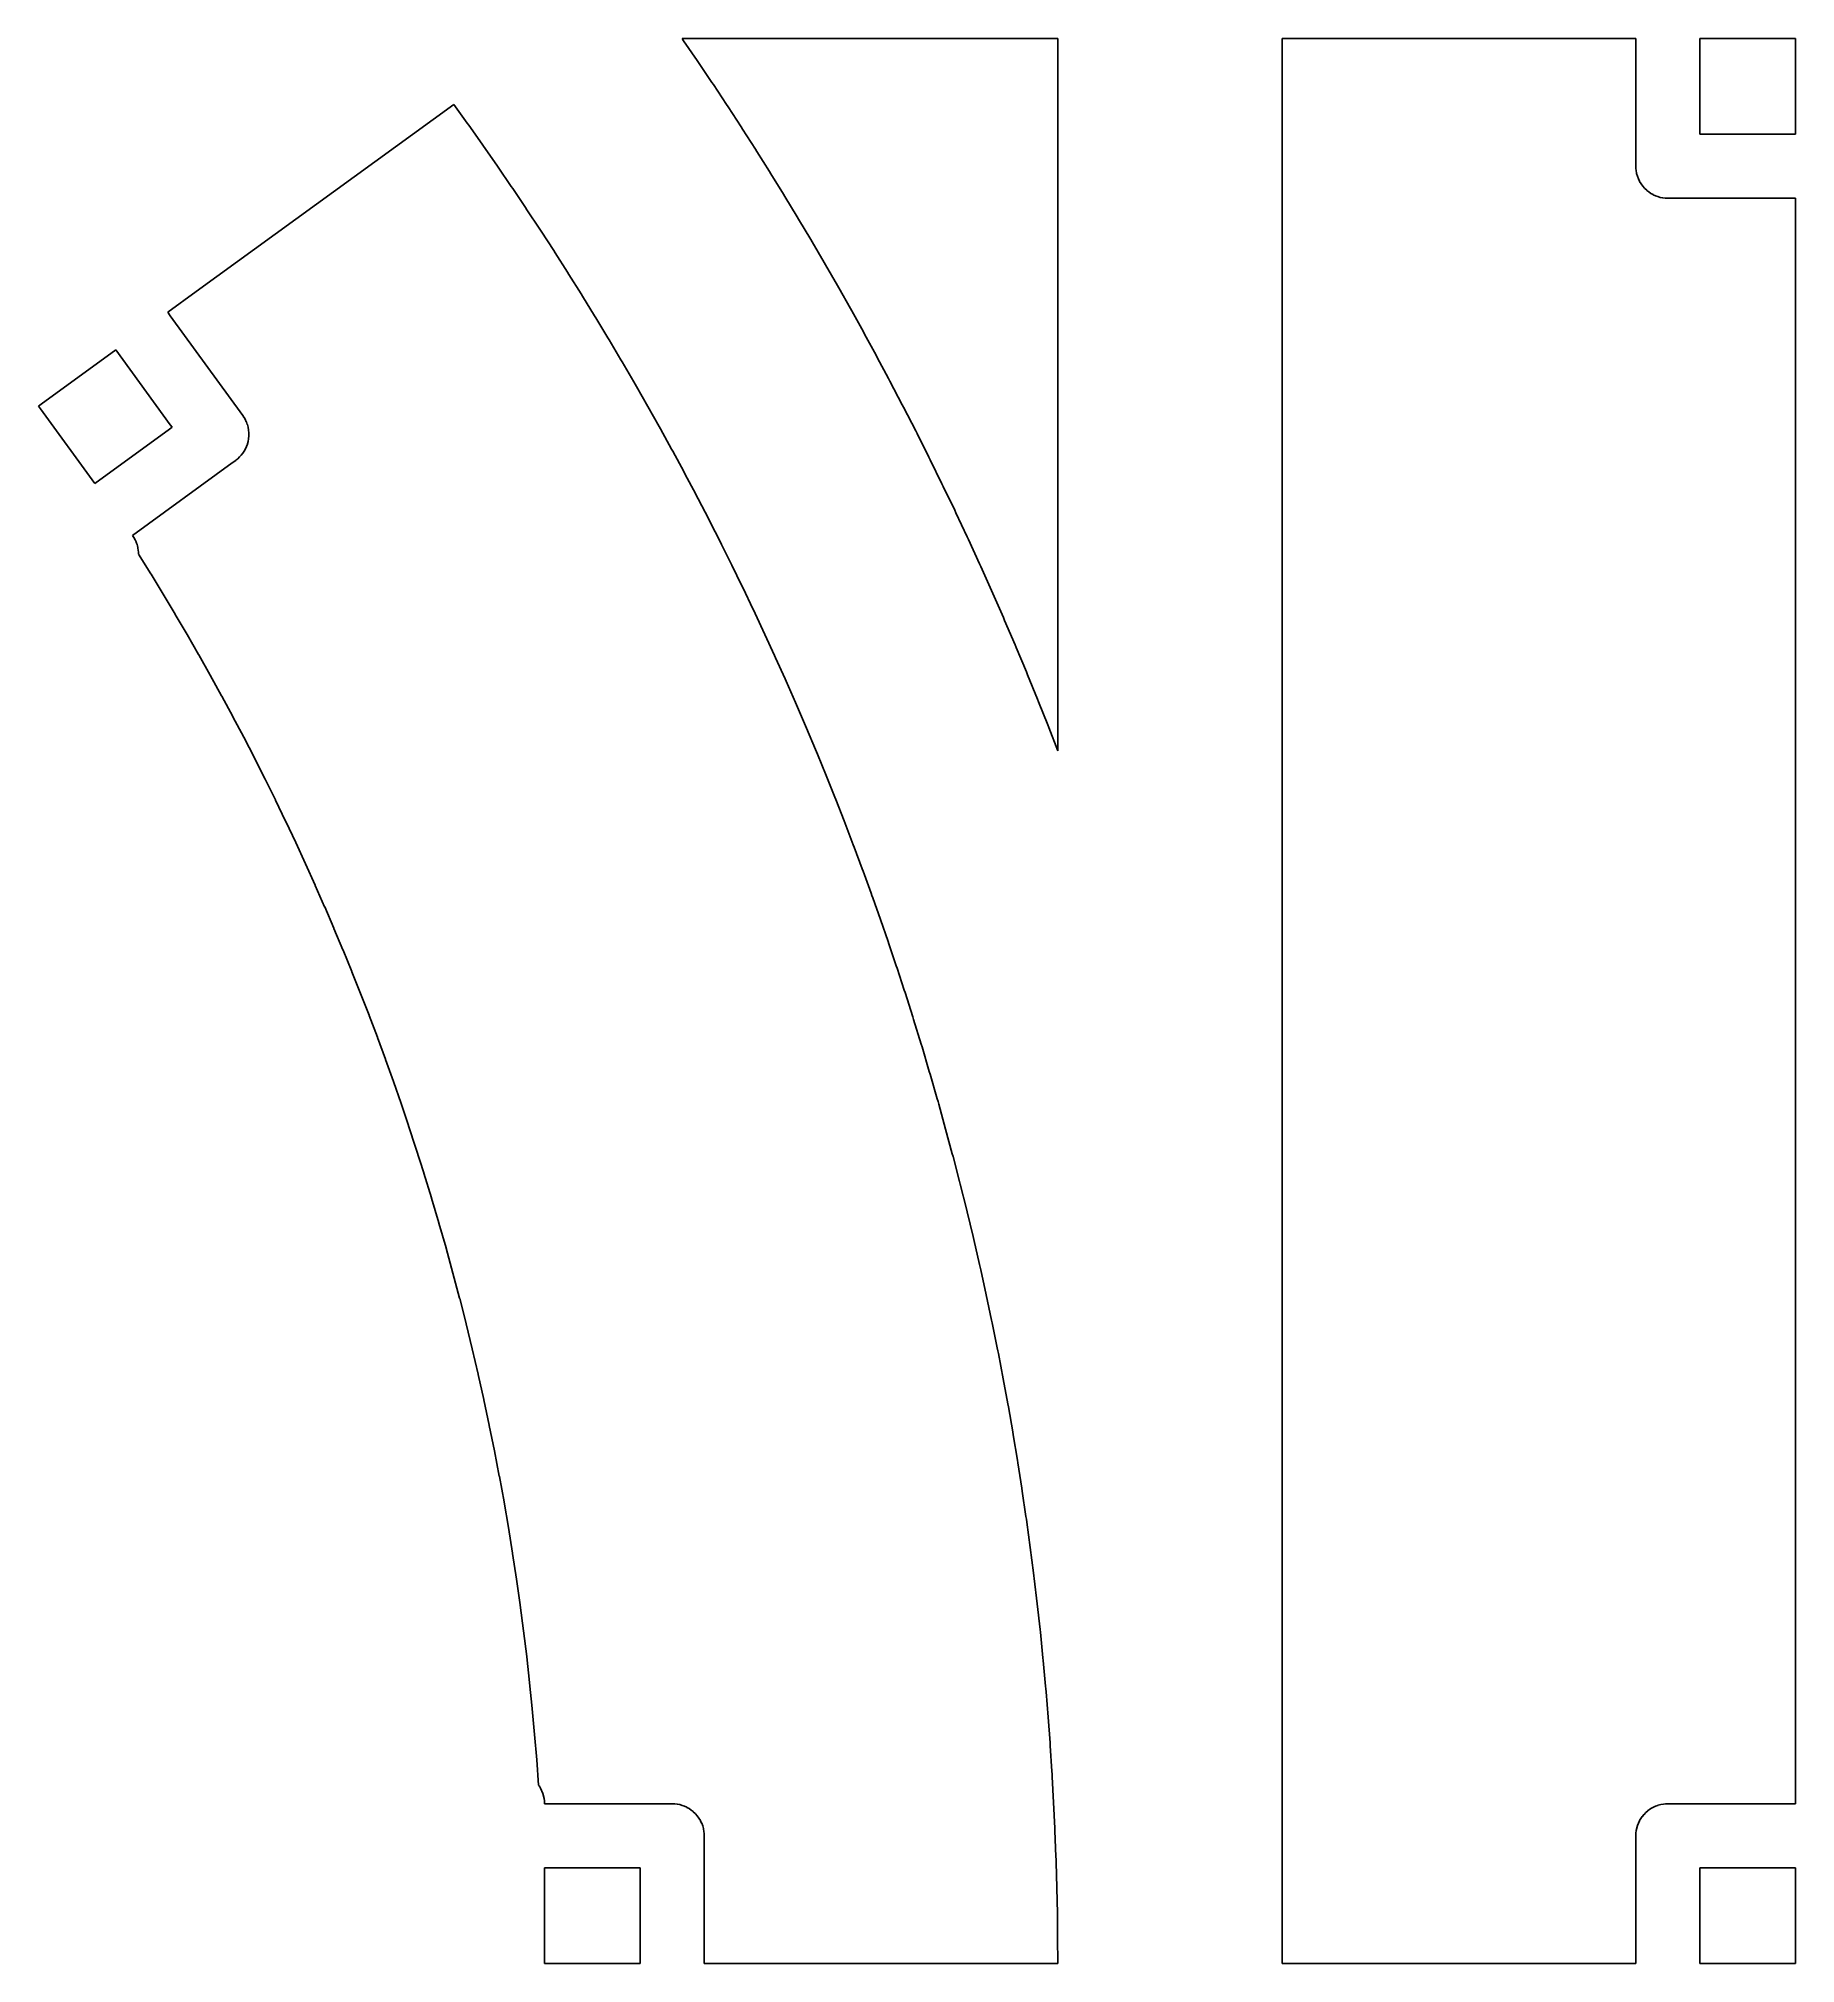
# Model space of a CAD drawing. Header units: millimetres. Extents: x -274 to 0, y 0 to 300.
import ezdxf

# ---------------------------------------------------------------- set-up
doc = ezdxf.new("R2010")
doc.units = ezdxf.units.MM
doc.layers.add('Mesh_cs', color=7, linetype='CONTINUOUS')

msp = doc.modelspace()

# ---------------------------------------------------------------- linework, layer by layer
at = {"layer": 'Mesh_cs'}
for p, q in [((-173.321, 299.733, 11.9), (-173.555, 300.074, 11.9)), ((-173.555, 300.074, 11.9), (-167.699, 300.074, 11.9)), ((-167.699, 300.074, 11.9), (-115, 300.074, 11.9)), ((-115, 300.074, 11.9), (-115, 200.144, 11.9)), ((-30.41, 300.074, 11.9), (-80, 300.074, 11.9)), ((-80, 300.074, 11.9), (-80, 270.067, 11.9)), ((-24.9, 300.074, 11.9), (-30.41, 300.074, 11.9)), ((-24.9, 299.411, 11.9), (-24.9, 300.074, 11.9)), ((-0.4967, 300.074, 11.9), (-14.9, 300.074, 11.9)), ((-14.9, 300.074, 11.9), (-14.9, 285.671, 11.9)), ((0, 300.074, 11.9), (-0.4967, 300.074, 11.9)), ((0, 299.577, 11.9), (0, 300.074, 11.9)), ((-171.217, 296.661, 11.9), (-173.321, 299.733, 11.9)), ((-24.9, 280.174, 11.9), (-24.9, 299.411, 11.9)), ((0, 285.174, 11.9), (0, 299.577, 11.9)), ((-170.986, 296.318, 11.9), (-171.217, 296.661, 11.9)), ((-168.905, 293.228, 11.9), (-170.986, 296.318, 11.9)), ((-168.677, 292.883, 11.9), (-168.905, 293.228, 11.9)), ((-166.621, 289.779, 11.9), (-168.677, 292.883, 11.9)), ((-249.277, 260.64, 11.9), (-209.158, 289.788, 11.9)), ((-209.158, 289.788, 11.9), (-207.054, 286.867, 11.9)), ((-166.395, 289.432, 11.9), (-166.621, 289.779, 11.9)), ((-164.364, 286.311, 11.9), (-166.395, 289.432, 11.9)), ((-207.054, 286.867, 11.9), (-206.82, 286.543, 11.9)), ((-206.82, 286.543, 11.9), (-204.738, 283.602, 11.9)), ((-164.141, 285.963, 11.9), (-164.364, 286.311, 11.9)), ((-162.135, 282.827, 11.9), (-164.141, 285.963, 11.9)), ((-14.9, 285.671, 11.9), (-14.9, 285.174, 11.9)), ((-14.9, 285.174, 11.9), (-14.4033, 285.174, 11.9)), ((-14.4033, 285.174, 11.9), (0, 285.174, 11.9)), ((-204.738, 283.602, 11.9), (-204.506, 283.275, 11.9)), ((-204.506, 283.275, 11.9), (-202.45, 280.321, 11.9)), ((-161.915, 282.477, 11.9), (-162.135, 282.827, 11.9)), ((-159.933, 279.325, 11.9), (-161.915, 282.477, 11.9)), ((-202.45, 280.321, 11.9), (-202.222, 279.993, 11.9)), ((-202.222, 279.993, 11.9), (-200.19, 277.022, 11.9)), ((-159.715, 278.973, 11.9), (-159.933, 279.325, 11.9)), ((-24.8885, 279.841, 11.9), (-24.9, 280.174, 11.9)), ((-24.888, 279.828, 11.9), (-24.8885, 279.841, 11.9)), ((-24.8536, 279.496, 11.9), (-24.888, 279.828, 11.9)), ((-24.8519, 279.482, 11.9), (-24.8536, 279.496, 11.9)), ((-24.7734, 279.058, 11.9), (-24.8519, 279.482, 11.9)), ((-200.19, 277.022, 11.9), (-199.964, 276.692, 11.9)), ((-199.964, 276.692, 11.9), (-197.956, 273.705, 11.9)), ((-157.758, 275.806, 11.9), (-159.715, 278.973, 11.9)), ((-24.7707, 279.044, 11.9), (-24.7734, 279.058, 11.9)), ((-24.6546, 278.628, 11.9), (-24.7707, 279.044, 11.9)), ((-24.6508, 278.615, 11.9), (-24.6546, 278.628, 11.9)), ((-24.498, 278.211, 11.9), (-24.6508, 278.615, 11.9)), ((-24.4931, 278.199, 11.9), (-24.498, 278.211, 11.9)), ((-24.3049, 277.81, 11.9), (-24.4931, 278.199, 11.9)), ((-24.299, 277.797, 11.9), (-24.3049, 277.81, 11.9)), ((-24.2922, 277.786, 11.9), (-24.299, 277.797, 11.9)), ((-24.07, 277.415, 11.9), (-24.2922, 277.786, 11.9)), ((-24.0622, 277.404, 11.9), (-24.07, 277.415, 11.9)), ((-23.8078, 277.055, 11.9), (-24.0622, 277.404, 11.9)), ((-23.7992, 277.045, 11.9), (-23.8078, 277.055, 11.9)), ((-23.5146, 276.72, 11.9), (-23.7992, 277.045, 11.9)), ((-23.5052, 276.71, 11.9), (-23.5146, 276.72, 11.9)), ((-23.1926, 276.411, 11.9), (-23.5052, 276.71, 11.9)), ((-23.1813, 276.402, 11.9), (-23.1926, 276.411, 11.9)), ((-22.8782, 276.158, 11.9), (-23.1813, 276.402, 11.9)), ((-22.8661, 276.149, 11.9), (-22.8782, 276.158, 11.9)), ((-22.5444, 275.931, 11.9), (-22.8661, 276.149, 11.9)), ((-197.956, 273.705, 11.9), (-197.733, 273.373, 11.9)), ((-197.733, 273.373, 11.9), (-195.75, 270.37, 11.9)), ((-157.543, 275.452, 11.9), (-157.758, 275.806, 11.9)), ((-155.611, 272.27, 11.9), (-157.543, 275.452, 11.9)), ((-22.5316, 275.923, 11.9), (-22.5444, 275.931, 11.9)), ((-22.1933, 275.731, 11.9), (-22.5316, 275.923, 11.9)), ((-22.1799, 275.725, 11.9), (-22.1933, 275.731, 11.9)), ((-21.8272, 275.561, 11.9), (-22.1799, 275.725, 11.9)), ((-21.8134, 275.555, 11.9), (-21.8272, 275.561, 11.9)), ((-21.4485, 275.42, 11.9), (-21.8134, 275.555, 11.9)), ((-21.074, 275.314, 11.9), (-21.4485, 275.42, 11.9)), ((-21.0598, 275.311, 11.9), (-21.074, 275.314, 11.9)), ((-20.7128, 275.241, 11.9), (-21.0598, 275.311, 11.9)), ((-20.6983, 275.238, 11.9), (-20.7128, 275.241, 11.9)), ((-20.3114, 275.191, 11.9), (-20.6983, 275.238, 11.9)), ((-20.3, 275.19, 11.9), (-20.3114, 275.191, 11.9)), ((-19.9111, 275.174, 11.9), (-20.3, 275.19, 11.9)), ((-19.9, 275.174, 11.9), (-19.9111, 275.174, 11.9)), ((-19.2367, 275.174, 11.9), (-19.9, 275.174, 11.9)), ((0, 275.174, 11.9), (-19.2367, 275.174, 11.9)), ((0, 266.832, 11.9), (0, 275.174, 11.9)), ((-195.75, 270.37, 11.9), (-195.529, 270.036, 11.9)), ((-155.399, 271.915, 11.9), (-155.611, 272.27, 11.9)), ((-153.492, 268.717, 11.9), (-155.399, 271.915, 11.9)), ((-80, 270.067, 11.9), (-80, 0, 11.9)), ((-195.529, 270.036, 11.9), (-193.57, 267.017, 11.9)), ((-153.283, 268.361, 11.9), (-153.492, 268.717, 11.9)), ((-151.401, 265.148, 11.9), (-153.283, 268.361, 11.9)), ((-193.57, 267.017, 11.9), (-193.353, 266.682, 11.9)), ((-193.353, 266.682, 11.9), (-191.418, 263.647, 11.9)), ((-151.195, 264.79, 11.9), (-151.401, 265.148, 11.9)), ((-149.338, 261.563, 11.9), (-151.195, 264.79, 11.9)), ((0, 24.9, 11.9), (0, 266.832, 11.9)), ((-191.418, 263.647, 11.9), (-191.203, 263.31, 11.9)), ((-191.203, 263.31, 11.9), (-189.293, 260.259, 11.9)), ((-149.134, 261.203, 11.9), (-149.338, 261.563, 11.9)), ((-147.303, 257.962, 11.9), (-149.134, 261.203, 11.9)), ((-253.735, 257.401, 11.9), (-249.277, 260.64, 11.9)), ((-189.293, 260.259, 11.9), (-189.081, 259.92, 11.9)), ((-189.081, 259.92, 11.9), (-187.196, 256.855, 11.9)), ((-253.345, 256.864, 11.9), (-253.735, 257.401, 11.9)), ((-242.038, 241.301, 11.9), (-253.345, 256.864, 11.9)), ((-187.196, 256.855, 11.9), (-186.987, 256.514, 11.9)), ((-186.987, 256.514, 11.9), (-185.127, 253.433, 11.9)), ((-147.102, 257.6, 11.9), (-147.303, 257.962, 11.9)), ((-145.296, 254.345, 11.9), (-147.102, 257.6, 11.9)), ((-185.127, 253.433, 11.9), (-184.92, 253.091, 11.9)), ((-184.92, 253.091, 11.9), (-183.086, 249.995, 11.9)), ((-145.098, 253.982, 11.9), (-145.296, 254.345, 11.9)), ((-143.318, 250.713, 11.9), (-145.098, 253.982, 11.9)), ((-273.477, 243.057, 11.9), (-261.825, 251.523, 11.9)), ((-261.825, 251.523, 11.9), (-253.359, 239.871, 11.9)), ((-183.086, 249.995, 11.9), (-182.882, 249.651, 11.9)), ((-182.882, 249.651, 11.9), (-181.072, 246.541, 11.9)), ((-143.123, 250.348, 11.9), (-143.318, 250.713, 11.9)), ((-141.368, 247.065, 11.9), (-143.123, 250.348, 11.9)), ((-181.072, 246.541, 11.9), (-180.871, 246.195, 11.9)), ((-180.871, 246.195, 11.9), (-180.673, 245.848, 11.9)), ((-141.155, 246.658, 11.9), (-141.368, 247.065, 11.9)), ((-139.236, 242.994, 11.9), (-141.155, 246.658, 11.9)), ((-180.673, 245.848, 11.9), (-178.888, 242.723, 11.9)), ((-273.879, 242.765, 11.9), (-273.477, 243.057, 11.9)), ((-273.587, 242.363, 11.9), (-273.879, 242.765, 11.9)), ((-265.121, 230.711, 11.9), (-273.587, 242.363, 11.9)), ((-241.851, 241.026, 11.9), (-242.038, 241.301, 11.9)), ((-241.844, 241.014, 11.9), (-241.851, 241.026, 11.9)), ((-241.677, 240.726, 11.9), (-241.844, 241.014, 11.9)), ((-241.67, 240.714, 11.9), (-241.677, 240.726, 11.9)), ((-241.484, 240.324, 11.9), (-241.67, 240.714, 11.9)), ((-241.478, 240.311, 11.9), (-241.484, 240.324, 11.9)), ((-241.328, 239.907, 11.9), (-241.478, 240.311, 11.9)), ((-178.888, 242.723, 11.9), (-177.129, 239.583, 11.9)), ((-139.026, 242.585, 11.9), (-139.236, 242.994, 11.9)), ((-137.139, 238.905, 11.9), (-139.026, 242.585, 11.9)), ((-253.469, 239.177, 11.9), (-265.121, 230.711, 11.9)), ((-253.067, 239.469, 11.9), (-253.469, 239.177, 11.9)), ((-253.359, 239.871, 11.9), (-253.067, 239.469, 11.9)), ((-241.323, 239.894, 11.9), (-241.328, 239.907, 11.9)), ((-241.209, 239.477, 11.9), (-241.323, 239.894, 11.9)), ((-241.313, 236.864, 11.9), (-241.211, 237.239, 11.9)), ((-241.211, 237.239, 11.9), (-241.207, 237.254, 11.9)), ((-241.206, 239.464, 11.9), (-241.209, 239.477, 11.9)), ((-241.207, 237.254, 11.9), (-241.13, 237.679, 11.9)), ((-241.129, 239.039, 11.9), (-241.206, 239.464, 11.9)), ((-241.13, 237.679, 11.9), (-241.128, 237.692, 11.9)), ((-241.127, 239.026, 11.9), (-241.129, 239.039, 11.9)), ((-241.128, 237.692, 11.9), (-241.089, 238.123, 11.9)), ((-241.126, 239.012, 11.9), (-241.127, 239.026, 11.9)), ((-241.088, 238.582, 11.9), (-241.126, 239.012, 11.9)), ((-241.089, 238.123, 11.9), (-241.088, 238.136, 11.9)), ((-241.087, 238.568, 11.9), (-241.088, 238.582, 11.9)), ((-241.088, 238.136, 11.9), (-241.087, 238.568, 11.9)), ((-177.129, 239.583, 11.9), (-176.934, 239.235, 11.9)), ((-176.934, 239.235, 11.9), (-175.201, 236.081, 11.9)), ((-136.932, 238.494, 11.9), (-137.139, 238.905, 11.9)), ((-135.077, 234.797, 11.9), (-136.932, 238.494, 11.9)), ((-243.681, 233.928, 11.9), (-243.144, 234.317, 11.9)), ((-243.144, 234.317, 11.9), (-243.135, 234.324, 11.9)), ((-243.135, 234.324, 11.9), (-242.83, 234.566, 11.9)), ((-242.83, 234.566, 11.9), (-242.821, 234.573, 11.9)), ((-242.821, 234.573, 11.9), (-242.536, 234.839, 11.9)), ((-242.536, 234.839, 11.9), (-242.526, 234.849, 11.9)), ((-242.526, 234.849, 11.9), (-242.286, 235.11, 11.9)), ((-242.286, 235.11, 11.9), (-242.277, 235.121, 11.9)), ((-242.277, 235.121, 11.9), (-242.036, 235.427, 11.9)), ((-242.036, 235.427, 11.9), (-241.82, 235.751, 11.9)), ((-241.82, 235.751, 11.9), (-241.812, 235.763, 11.9)), ((-241.812, 235.763, 11.9), (-241.623, 236.103, 11.9)), ((-241.623, 236.103, 11.9), (-241.616, 236.116, 11.9)), ((-241.616, 236.116, 11.9), (-241.455, 236.47, 11.9)), ((-241.455, 236.47, 11.9), (-241.449, 236.484, 11.9)), ((-241.449, 236.484, 11.9), (-241.317, 236.85, 11.9)), ((-241.317, 236.85, 11.9), (-241.313, 236.864, 11.9)), ((-175.201, 236.081, 11.9), (-175.008, 235.731, 11.9)), ((-175.008, 235.731, 11.9), (-173.3, 232.564, 11.9)), ((-134.875, 234.385, 11.9), (-135.077, 234.797, 11.9)), ((-133.052, 230.672, 11.9), (-134.875, 234.385, 11.9)), ((-259.243, 222.621, 11.9), (-243.681, 233.928, 11.9)), ((-173.3, 232.564, 11.9), (-173.111, 232.212, 11.9)), ((-173.111, 232.212, 11.9), (-171.429, 229.031, 11.9)), ((-171.429, 229.031, 11.9), (-171.242, 228.677, 11.9)), ((-171.242, 228.677, 11.9), (-171.058, 228.322, 11.9)), ((-171.058, 228.322, 11.9), (-169.402, 225.128, 11.9)), ((-132.853, 230.258, 11.9), (-133.052, 230.672, 11.9)), ((-131.062, 226.53, 11.9), (-132.853, 230.258, 11.9)), ((-169.402, 225.128, 11.9), (-169.221, 224.771, 11.9)), ((-130.867, 226.114, 11.9), (-131.062, 226.53, 11.9)), ((-129.109, 222.371, 11.9), (-130.867, 226.114, 11.9)), ((-259.228, 222.598, 11.9), (-259.243, 222.621, 11.9)), ((-259.221, 222.587, 11.9), (-259.228, 222.598, 11.9)), ((-259.02, 222.286, 11.9), (-259.221, 222.587, 11.9)), ((-259.007, 222.263, 11.9), (-259.02, 222.286, 11.9)), ((-258.831, 221.946, 11.9), (-259.007, 222.263, 11.9)), ((-169.221, 224.771, 11.9), (-167.591, 221.563, 11.9)), ((-128.917, 221.953, 11.9), (-129.109, 222.371, 11.9)), ((-258.818, 221.921, 11.9), (-258.831, 221.946, 11.9)), ((-258.668, 221.591, 11.9), (-258.818, 221.921, 11.9)), ((-258.656, 221.564, 11.9), (-258.668, 221.591, 11.9)), ((-258.607, 221.428, 11.9), (-258.656, 221.564, 11.9)), ((-258.517, 221.175, 11.9), (-258.607, 221.428, 11.9)), ((-258.469, 221, 11.9), (-258.517, 221.175, 11.9)), ((-258.402, 220.741, 11.9), (-258.469, 221, 11.9)), ((-258.378, 220.609, 11.9), (-258.402, 220.741, 11.9)), ((-258.327, 220.3, 11.9), (-258.378, 220.609, 11.9)), ((-258.32, 220.244, 11.9), (-258.327, 220.3, 11.9)), ((-258.303, 220.048, 11.9), (-258.32, 220.244, 11.9)), ((-258.296, 219.851, 11.9), (-258.303, 220.048, 11.9)), ((-258.29, 219.747, 11.9), (-258.296, 219.851, 11.9)), ((-258.29, 219.732, 11.9), (-258.29, 219.747, 11.9)), ((-258.272, 219.685, 11.9), (-258.288, 219.711, 11.9)), ((-256.355, 216.603, 11.9), (-258.272, 219.685, 11.9)), ((-167.591, 221.563, 11.9), (-167.412, 221.206, 11.9)), ((-167.412, 221.206, 11.9), (-165.808, 217.985, 11.9)), ((-127.192, 218.194, 11.9), (-128.917, 221.953, 11.9)), ((-256.339, 216.577, 11.9), (-256.355, 216.603, 11.9)), ((-254.448, 213.475, 11.9), (-256.339, 216.577, 11.9)), ((-165.808, 217.985, 11.9), (-164.231, 214.751, 11.9)), ((-127.004, 217.775, 11.9), (-127.192, 218.194, 11.9)), ((-125.311, 214.002, 11.9), (-127.004, 217.775, 11.9)), ((-254.432, 213.449, 11.9), (-254.448, 213.475, 11.9)), ((-252.57, 210.334, 11.9), (-254.432, 213.449, 11.9)), ((-164.231, 214.751, 11.9), (-164.055, 214.392, 11.9)), ((-164.055, 214.392, 11.9), (-162.504, 211.145, 11.9)), ((-125.127, 213.581, 11.9), (-125.311, 214.002, 11.9)), ((-123.467, 209.793, 11.9), (-125.127, 213.581, 11.9)), ((-252.554, 210.307, 11.9), (-252.57, 210.334, 11.9)), ((-250.72, 207.176, 11.9), (-252.554, 210.307, 11.9)), ((-162.504, 211.145, 11.9), (-162.332, 210.785, 11.9)), ((-162.332, 210.785, 11.9), (-162.162, 210.423, 11.9)), ((-162.162, 210.423, 11.9), (-160.637, 207.164, 11.9)), ((-248.913, 204.028, 11.9), (-250.72, 207.176, 11.9)), ((-160.637, 207.164, 11.9), (-159.138, 203.893, 11.9)), ((-123.286, 209.371, 11.9), (-123.467, 209.793, 11.9)), ((-121.66, 205.569, 11.9), (-123.286, 209.371, 11.9)), ((-121.483, 205.145, 11.9), (-121.66, 205.569, 11.9)), ((-119.889, 201.328, 11.9), (-121.483, 205.145, 11.9)), ((-248.898, 204.001, 11.9), (-248.913, 204.028, 11.9)), ((-248.883, 203.975, 11.9), (-248.898, 204.001, 11.9)), ((-247.105, 200.811, 11.9), (-248.883, 203.975, 11.9)), ((-159.138, 203.893, 11.9), (-158.972, 203.53, 11.9)), ((-158.972, 203.53, 11.9), (-157.5, 200.247, 11.9)), ((-119.716, 200.903, 11.9), (-119.889, 201.328, 11.9)), ((-245.354, 197.632, 11.9), (-247.105, 200.811, 11.9)), ((-157.5, 200.247, 11.9), (-157.336, 199.882, 11.9)), ((-157.336, 199.882, 11.9), (-155.891, 196.587, 11.9)), ((-118.156, 197.073, 11.9), (-119.716, 200.903, 11.9)), ((-115, 200.144, 11.9), (-115, 189.04, 11.9)), ((-245.339, 197.606, 11.9), (-245.354, 197.632, 11.9)), ((-245.325, 197.579, 11.9), (-245.339, 197.606, 11.9)), ((-243.603, 194.384, 11.9), (-245.325, 197.579, 11.9)), ((-155.891, 196.587, 11.9), (-155.731, 196.221, 11.9)), ((-155.731, 196.221, 11.9), (-154.312, 192.915, 11.9)), ((-117.996, 196.672, 11.9), (-118.156, 197.073, 11.9)), ((-116.561, 193.062, 11.9), (-117.996, 196.672, 11.9)), ((-243.589, 194.357, 11.9), (-243.603, 194.384, 11.9)), ((-241.895, 191.148, 11.9), (-243.589, 194.357, 11.9)), ((-154.312, 192.915, 11.9), (-154.154, 192.547, 11.9)), ((-154.154, 192.547, 11.9), (-152.763, 189.23, 11.9)), ((-116.405, 192.66, 11.9), (-116.561, 193.062, 11.9)), ((-115, 189.04, 11.9), (-116.405, 192.66, 11.9)), ((-240.23, 187.924, 11.9), (-241.895, 191.148, 11.9)), ((-152.763, 189.23, 11.9), (-152.608, 188.861, 11.9)), ((-240.216, 187.896, 11.9), (-240.23, 187.924, 11.9)), ((-240.202, 187.869, 11.9), (-240.216, 187.896, 11.9)), ((-238.565, 184.63, 11.9), (-240.202, 187.869, 11.9)), ((-152.608, 188.861, 11.9), (-152.457, 188.491, 11.9)), ((-152.457, 188.491, 11.9), (-151.092, 185.163, 11.9)), ((-236.957, 181.377, 11.9), (-238.565, 184.63, 11.9)), ((-151.092, 185.163, 11.9), (-149.754, 181.823, 11.9)), ((-236.944, 181.35, 11.9), (-236.957, 181.377, 11.9)), ((-235.365, 178.083, 11.9), (-236.944, 181.35, 11.9)), ((-149.754, 181.823, 11.9), (-149.606, 181.452, 11.9)), ((-149.606, 181.452, 11.9), (-148.295, 178.102, 11.9)), ((-235.352, 178.055, 11.9), (-235.365, 178.083, 11.9)), ((-235.339, 178.028, 11.9), (-235.352, 178.055, 11.9)), ((-233.789, 174.747, 11.9), (-235.339, 178.028, 11.9)), ((-148.295, 178.102, 11.9), (-148.15, 177.729, 11.9)), ((-148.15, 177.729, 11.9), (-146.866, 174.369, 11.9)), ((-233.776, 174.719, 11.9), (-233.789, 174.747, 11.9)), ((-232.255, 171.424, 11.9), (-233.776, 174.719, 11.9)), ((-146.866, 174.369, 11.9), (-146.724, 173.995, 11.9)), ((-230.764, 168.117, 11.9), (-232.255, 171.424, 11.9)), ((-146.724, 173.995, 11.9), (-145.468, 170.624, 11.9)), ((-230.752, 168.089, 11.9), (-230.764, 168.117, 11.9)), ((-230.739, 168.061, 11.9), (-230.752, 168.089, 11.9)), ((-229.277, 164.74, 11.9), (-230.739, 168.061, 11.9)), ((-145.468, 170.624, 11.9), (-145.328, 170.25, 11.9)), ((-145.328, 170.25, 11.9), (-144.1, 166.869, 11.9)), ((-144.1, 166.869, 11.9), (-143.963, 166.493, 11.9)), ((-143.963, 166.493, 11.9), (-143.83, 166.116, 11.9)), ((-143.83, 166.116, 11.9), (-142.629, 162.725, 11.9)), ((-229.265, 164.712, 11.9), (-229.277, 164.74, 11.9)), ((-227.833, 161.378, 11.9), (-229.265, 164.712, 11.9)), ((-142.629, 162.725, 11.9), (-141.455, 159.325, 11.9)), ((-227.821, 161.35, 11.9), (-227.833, 161.378, 11.9)), ((-226.418, 158.004, 11.9), (-227.821, 161.35, 11.9)), ((-141.455, 159.325, 11.9), (-141.325, 158.947, 11.9)), ((-226.407, 157.976, 11.9), (-226.418, 158.004, 11.9)), ((-225.033, 154.618, 11.9), (-226.407, 157.976, 11.9)), ((-141.325, 158.947, 11.9), (-140.179, 155.538, 11.9)), ((-225.022, 154.589, 11.9), (-225.033, 154.618, 11.9)), ((-223.679, 151.219, 11.9), (-225.022, 154.589, 11.9)), ((-140.179, 155.538, 11.9), (-140.052, 155.159, 11.9)), ((-140.052, 155.159, 11.9), (-138.933, 151.74, 11.9)), ((-223.668, 151.191, 11.9), (-223.679, 151.219, 11.9)), ((-222.354, 147.809, 11.9), (-223.668, 151.191, 11.9)), ((-138.933, 151.74, 11.9), (-138.809, 151.36, 11.9)), ((-138.809, 151.36, 11.9), (-137.599, 147.551, 11.9)), ((-222.344, 147.78, 11.9), (-222.354, 147.809, 11.9)), ((-221.06, 144.387, 11.9), (-222.344, 147.78, 11.9)), ((-137.599, 147.551, 11.9), (-137.465, 147.128, 11.9)), ((-137.465, 147.128, 11.9), (-136.289, 143.308, 11.9)), ((-221.05, 144.358, 11.9), (-221.06, 144.387, 11.9)), ((-219.796, 140.953, 11.9), (-221.05, 144.358, 11.9)), ((-136.289, 143.308, 11.9), (-136.159, 142.883, 11.9)), ((-136.159, 142.883, 11.9), (-135.018, 139.053, 11.9)), ((-219.786, 140.925, 11.9), (-219.796, 140.953, 11.9)), ((-218.563, 137.509, 11.9), (-219.786, 140.925, 11.9)), ((-135.018, 139.053, 11.9), (-134.891, 138.628, 11.9)), ((-134.891, 138.628, 11.9), (-133.785, 134.787, 11.9)), ((-218.553, 137.48, 11.9), (-218.563, 137.509, 11.9)), ((-217.361, 134.054, 11.9), (-218.553, 137.48, 11.9)), ((-216.198, 130.618, 11.9), (-217.361, 134.054, 11.9)), ((-133.785, 134.787, 11.9), (-133.662, 134.361, 11.9)), ((-133.662, 134.361, 11.9), (-133.543, 133.933, 11.9)), ((-133.543, 133.933, 11.9), (-132.471, 130.083, 11.9)), ((-216.188, 130.589, 11.9), (-216.198, 130.618, 11.9)), ((-216.179, 130.56, 11.9), (-216.188, 130.589, 11.9)), ((-215.047, 127.113, 11.9), (-216.179, 130.56, 11.9)), ((-132.471, 130.083, 11.9), (-131.434, 126.224, 11.9)), ((-215.037, 127.081, 11.9), (-215.047, 127.113, 11.9)), ((-213.815, 123.24, 11.9), (-215.037, 127.081, 11.9)), ((-131.434, 126.224, 11.9), (-131.319, 125.795, 11.9)), ((-213.805, 123.208, 11.9), (-213.815, 123.24, 11.9)), ((-212.622, 119.355, 11.9), (-213.805, 123.208, 11.9)), ((-131.319, 125.795, 11.9), (-130.316, 121.926, 11.9)), ((-130.316, 121.926, 11.9), (-130.205, 121.497, 11.9)), ((-130.205, 121.497, 11.9), (-129.238, 117.619, 11.9)), ((-212.612, 119.322, 11.9), (-212.622, 119.355, 11.9)), ((-211.466, 115.458, 11.9), (-212.612, 119.322, 11.9)), ((-129.238, 117.619, 11.9), (-129.13, 117.189, 11.9)), ((-129.13, 117.189, 11.9), (-128.198, 113.303, 11.9)), ((-211.457, 115.426, 11.9), (-211.466, 115.458, 11.9)), ((-210.349, 111.55, 11.9), (-211.457, 115.426, 11.9)), ((-210.34, 111.518, 11.9), (-210.349, 111.55, 11.9)), ((-209.271, 107.632, 11.9), (-210.34, 111.518, 11.9)), ((-128.198, 113.303, 11.9), (-128.094, 112.871, 11.9)), ((-128.094, 112.871, 11.9), (-127.197, 108.977, 11.9)), ((-127.197, 108.977, 11.9), (-127.097, 108.545, 11.9)), ((-127.097, 108.545, 11.9), (-127.001, 108.111, 11.9)), ((-127.001, 108.111, 11.9), (-126.139, 104.209, 11.9)), ((-208.24, 103.736, 11.9), (-209.271, 107.632, 11.9)), ((-208.231, 103.703, 11.9), (-208.24, 103.736, 11.9)), ((-208.223, 103.67, 11.9), (-208.231, 103.703, 11.9)), ((-207.23, 99.7646, 11.9), (-208.223, 103.67, 11.9)), ((-126.139, 104.209, 11.9), (-125.312, 100.3, 11.9)), ((-207.222, 99.7317, 11.9), (-207.23, 99.7646, 11.9)), ((-206.268, 95.8163, 11.9), (-207.222, 99.7317, 11.9)), ((-125.312, 100.3, 11.9), (-125.22, 99.8657, 11.9)), ((-125.22, 99.8657, 11.9), (-124.429, 95.9492, 11.9)), ((-205.352, 91.8919, 11.9), (-206.268, 95.8163, 11.9)), ((-124.429, 95.9492, 11.9), (-124.341, 95.5141, 11.9)), ((-124.341, 95.5141, 11.9), (-124.257, 95.0781, 11.9)), ((-124.257, 95.0781, 11.9), (-123.5, 91.1548, 11.9)), ((-205.345, 91.8589, 11.9), (-205.352, 91.8919, 11.9)), ((-205.337, 91.8259, 11.9), (-205.345, 91.8589, 11.9)), ((-204.46, 87.8927, 11.9), (-205.337, 91.8259, 11.9)), ((-123.5, 91.1548, 11.9), (-122.779, 87.2249, 11.9)), ((-204.453, 87.8596, 11.9), (-204.46, 87.8927, 11.9)), ((-203.615, 83.918, 11.9), (-204.453, 87.8596, 11.9)), ((-122.779, 87.2249, 11.9), (-122.699, 86.7882, 11.9)), ((-122.699, 86.7882, 11.9), (-122.013, 82.8521, 11.9)), ((-203.609, 83.8848, 11.9), (-203.615, 83.918, 11.9)), ((-202.809, 79.9354, 11.9), (-203.609, 83.8848, 11.9)), ((-122.013, 82.8521, 11.9), (-121.937, 82.4147, 11.9)), ((-121.937, 82.4147, 11.9), (-121.287, 78.4726, 11.9)), ((-202.049, 75.9783, 11.9), (-202.809, 79.9354, 11.9)), ((-121.287, 78.4726, 11.9), (-121.215, 78.0346, 11.9)), ((-121.215, 78.0346, 11.9), (-120.6, 74.0869, 11.9)), ((-202.042, 75.9451, 11.9), (-202.049, 75.9783, 11.9)), ((-202.036, 75.9117, 11.9), (-202.042, 75.9451, 11.9)), ((-201.315, 71.9475, 11.9), (-202.036, 75.9117, 11.9)), ((-120.6, 74.0869, 11.9), (-120.532, 73.6482, 11.9)), ((-120.532, 73.6482, 11.9), (-119.953, 69.6952, 11.9)), ((-201.309, 71.9141, 11.9), (-201.315, 71.9475, 11.9)), ((-200.627, 67.9431, 11.9), (-201.309, 71.9141, 11.9)), ((-119.953, 69.6952, 11.9), (-119.889, 69.256, 11.9)), ((-119.889, 69.256, 11.9), (-119.828, 68.8162, 11.9)), ((-199.984, 63.9656, 11.9), (-200.627, 67.9431, 11.9)), ((-119.828, 68.8162, 11.9), (-119.285, 64.8582, 11.9)), ((-199.978, 63.9322, 11.9), (-199.984, 63.9656, 11.9)), ((-199.973, 63.8987, 11.9), (-199.978, 63.9322, 11.9)), ((-199.369, 59.9152, 11.9), (-199.973, 63.8987, 11.9)), ((-119.285, 64.8582, 11.9), (-118.777, 60.8956, 11.9)), ((-118.777, 60.8956, 11.9), (-118.721, 60.4553, 11.9)), ((-118.721, 60.4553, 11.9), (-118.668, 60.0145, 11.9)), ((-198.804, 55.926, 11.9), (-199.369, 59.9152, 11.9)), ((-118.668, 60.0145, 11.9), (-118.196, 56.0476, 11.9)), ((-198.799, 55.8925, 11.9), (-198.804, 55.926, 11.9)), ((-198.795, 55.8589, 11.9), (-198.799, 55.8925, 11.9)), ((-198.269, 51.8645, 11.9), (-198.795, 55.8589, 11.9)), ((-118.196, 56.0476, 11.9), (-117.76, 52.0766, 11.9)), ((-197.783, 47.8651, 11.9), (-198.269, 51.8645, 11.9)), ((-117.76, 52.0766, 11.9), (-117.711, 51.6354, 11.9)), ((-117.711, 51.6354, 11.9), (-117.311, 47.6607, 11.9)), ((-197.779, 47.8315, 11.9), (-197.783, 47.8651, 11.9)), ((-197.775, 47.7979, 11.9), (-197.779, 47.8315, 11.9)), ((-197.328, 43.7941, 11.9), (-197.775, 47.7979, 11.9)), ((-117.311, 47.6607, 11.9), (-117.266, 47.2191, 11.9)), ((-117.266, 47.2191, 11.9), (-116.902, 43.2411, 11.9)), ((-197.325, 43.7604, 11.9), (-197.328, 43.7941, 11.9)), ((-196.918, 39.7525, 11.9), (-197.325, 43.7604, 11.9)), ((-116.902, 43.2411, 11.9), (-116.861, 42.7991, 11.9)), ((-116.861, 42.7991, 11.9), (-116.825, 42.3567, 11.9)), ((-116.825, 42.3567, 11.9), (-116.496, 38.3757, 11.9)), ((-196.914, 39.7188, 11.9), (-196.918, 39.7525, 11.9)), ((-196.546, 35.7071, 11.9), (-196.914, 39.7188, 11.9)), ((-116.496, 38.3757, 11.9), (-116.203, 34.3919, 11.9)), ((-196.544, 35.6742, 11.9), (-196.546, 35.7071, 11.9)), ((-196.223, 31.7603, 11.9), (-196.544, 35.6742, 11.9)), ((-116.203, 34.3919, 11.9), (-116.17, 33.9492, 11.9)), ((-116.17, 33.9492, 11.9), (-115.913, 29.9631, 11.9)), ((-196.221, 31.7274, 11.9), (-196.223, 31.7603, 11.9)), ((-195.935, 27.8106, 11.9), (-196.221, 31.7274, 11.9)), ((-195.926, 27.7979, 11.9), (-195.935, 27.8106, 11.9)), ((-195.914, 27.7785, 11.9), (-195.926, 27.7979, 11.9)), ((-195.86, 27.6954, 11.9), (-195.914, 27.7785, 11.9)), ((-195.743, 27.5219, 11.9), (-195.86, 27.6954, 11.9)), ((-195.636, 27.3405, 11.9), (-195.743, 27.5219, 11.9)), ((-195.607, 27.2877, 11.9), (-195.636, 27.3405, 11.9)), ((-195.469, 27.0078, 11.9), (-195.607, 27.2877, 11.9)), ((-195.45, 26.9678, 11.9), (-195.469, 27.0078, 11.9)), ((-115.913, 29.9631, 11.9), (-115.885, 29.5201, 11.9)), ((-115.885, 29.5201, 11.9), (-115.86, 29.077, 11.9)), ((-115.86, 29.077, 11.9), (-115.639, 25.0888, 11.9)), ((-195.41, 26.8811, 11.9), (-195.45, 26.9678, 11.9)), ((-195.265, 26.5062, 11.9), (-195.41, 26.8811, 11.9)), ((-195.257, 26.4824, 11.9), (-195.265, 26.5062, 11.9)), ((-195.156, 26.1345, 11.9), (-195.257, 26.4824, 11.9)), ((-195.148, 26.1057, 11.9), (-195.156, 26.1345, 11.9)), ((-195.141, 26.0781, 11.9), (-195.148, 26.1057, 11.9)), ((-195.068, 25.7226, 11.9), (-195.141, 26.0781, 11.9)), ((-195.064, 25.6961, 11.9), (-195.068, 25.7226, 11.9)), ((-195.019, 25.3312, 11.9), (-195.064, 25.6961, 11.9)), ((-195.016, 25.3044, 11.9), (-195.019, 25.3312, 11.9)), ((-195.002, 24.9404, 11.9), (-195.016, 25.3044, 11.9)), ((-195.001, 24.927, 11.9), (-195.002, 24.9404, 11.9)), ((-195, 24.9, 11.9), (-195.001, 24.927, 11.9)), ((-175.763, 24.9, 11.9), (-195, 24.9, 11.9)), ((-175.1, 24.9, 11.9), (-175.763, 24.9, 11.9)), ((-175.089, 24.8996, 11.9), (-175.1, 24.9, 11.9)), ((-174.7, 24.884, 11.9), (-175.089, 24.8996, 11.9)), ((-174.689, 24.8828, 11.9), (-174.7, 24.884, 11.9)), ((-174.302, 24.8358, 11.9), (-174.689, 24.8828, 11.9)), ((-174.287, 24.8332, 11.9), (-174.302, 24.8358, 11.9)), ((-173.94, 24.7636, 11.9), (-174.287, 24.8332, 11.9)), ((-173.926, 24.7597, 11.9), (-173.94, 24.7636, 11.9)), ((-173.551, 24.6542, 11.9), (-173.926, 24.7597, 11.9)), ((-173.187, 24.5188, 11.9), (-173.551, 24.6542, 11.9)), ((-173.173, 24.5137, 11.9), (-173.187, 24.5188, 11.9)), ((-172.82, 24.3494, 11.9), (-173.173, 24.5137, 11.9)), ((-172.807, 24.3431, 11.9), (-172.82, 24.3494, 11.9)), ((-172.468, 24.151, 11.9), (-172.807, 24.3431, 11.9)), ((-172.456, 24.1435, 11.9), (-172.468, 24.151, 11.9)), ((-172.134, 23.9248, 11.9), (-172.456, 24.1435, 11.9)), ((-115.639, 25.0888, 11.9), (-115.453, 21.0988, 11.9)), ((-22.994, 23.8278, 11.9), (-22.6441, 24.079, 11.9)), ((-22.6441, 24.079, 11.9), (-22.632, 24.0876, 11.9)), ((-22.632, 24.0876, 11.9), (-22.2619, 24.3063, 11.9)), ((-22.2619, 24.3063, 11.9), (-22.2491, 24.3138, 11.9)), ((-22.2491, 24.3138, 11.9), (-22.2358, 24.3202, 11.9)), ((-22.2358, 24.3202, 11.9), (-21.8485, 24.5047, 11.9)), ((-21.8485, 24.5047, 11.9), (-21.4472, 24.6539, 11.9)), ((-21.4472, 24.6539, 11.9), (-21.4333, 24.6591, 11.9)), ((-21.4333, 24.6591, 11.9), (-21.4191, 24.663, 11.9)), ((-21.4191, 24.663, 11.9), (-21.007, 24.7759, 11.9)), ((-21.007, 24.7759, 11.9), (-20.5875, 24.8519, 11.9)), ((-20.5875, 24.8519, 11.9), (-20.573, 24.8545, 11.9)), ((-20.573, 24.8545, 11.9), (-20.2443, 24.8878, 11.9)), ((-20.2443, 24.8878, 11.9), (-20.233, 24.8889, 11.9)), ((-20.233, 24.8889, 11.9), (-19.9111, 24.8996, 11.9)), ((-19.9111, 24.8996, 11.9), (-19.9, 24.9, 11.9)), ((-19.9, 24.9, 11.9), (-0.6633, 24.9, 11.9)), ((-0.6633, 24.9, 11.9), (0, 24.9, 11.9)), ((-172.122, 23.9162, 11.9), (-172.134, 23.9248, 11.9)), ((-171.819, 23.6724, 11.9), (-172.122, 23.9162, 11.9)), ((-171.807, 23.6627, 11.9), (-171.819, 23.6724, 11.9)), ((-171.495, 23.3642, 11.9), (-171.807, 23.6627, 11.9)), ((-171.485, 23.3546, 11.9), (-171.495, 23.3642, 11.9)), ((-171.201, 23.0294, 11.9), (-171.485, 23.3546, 11.9)), ((-171.192, 23.0191, 11.9), (-171.201, 23.0294, 11.9)), ((-170.938, 22.6698, 11.9), (-171.192, 23.0191, 11.9)), ((-170.93, 22.6588, 11.9), (-170.938, 22.6698, 11.9)), ((-170.708, 22.2883, 11.9), (-170.93, 22.6588, 11.9)), ((-170.701, 22.2767, 11.9), (-170.708, 22.2883, 11.9)), ((-170.695, 22.2645, 11.9), (-170.701, 22.2767, 11.9)), ((-170.507, 21.8756, 11.9), (-170.695, 22.2645, 11.9)), ((-170.502, 21.863, 11.9), (-170.507, 21.8756, 11.9)), ((-170.349, 21.4589, 11.9), (-170.502, 21.863, 11.9)), ((-170.345, 21.4459, 11.9), (-170.349, 21.4589, 11.9)), ((-170.229, 21.0298, 11.9), (-170.345, 21.4459, 11.9)), ((-170.227, 21.0165, 11.9), (-170.229, 21.0298, 11.9)), ((-170.148, 20.5917, 11.9), (-170.227, 21.0165, 11.9)), ((-115.453, 21.0988, 11.9), (-115.433, 20.6554, 11.9)), ((-24.8311, 20.727, 11.9), (-24.7502, 21.1124, 11.9)), ((-24.7502, 21.1124, 11.9), (-24.7474, 21.1257, 11.9)), ((-24.7474, 21.1257, 11.9), (-24.6356, 21.5026, 11.9)), ((-24.6356, 21.5026, 11.9), (-24.6318, 21.5156, 11.9)), ((-24.6318, 21.5156, 11.9), (-24.6269, 21.5282, 11.9)), ((-24.6269, 21.5282, 11.9), (-24.4851, 21.8941, 11.9)), ((-24.4851, 21.8941, 11.9), (-24.3145, 22.2468, 11.9)), ((-24.3145, 22.2468, 11.9), (-24.3086, 22.2589, 11.9)), ((-24.3086, 22.2589, 11.9), (-24.3017, 22.2705, 11.9)), ((-24.3017, 22.2705, 11.9), (-24.1034, 22.6076, 11.9)), ((-24.1034, 22.6076, 11.9), (-23.8789, 22.9271, 11.9)), ((-23.8789, 22.9271, 11.9), (-23.8712, 22.9381, 11.9)), ((-23.8712, 22.9381, 11.9), (-23.622, 23.2379, 11.9)), ((-23.622, 23.2379, 11.9), (-23.6134, 23.2482, 11.9)), ((-23.6134, 23.2482, 11.9), (-23.3414, 23.5265, 11.9)), ((-23.3414, 23.5265, 11.9), (-23.332, 23.5361, 11.9)), ((-23.332, 23.5361, 11.9), (-23.0052, 23.818, 11.9)), ((-23.0052, 23.818, 11.9), (-22.994, 23.8278, 11.9)), ((-170.146, 20.5778, 11.9), (-170.148, 20.5917, 11.9)), ((-170.112, 20.2463, 11.9), (-170.146, 20.5778, 11.9)), ((-170.111, 20.2327, 11.9), (-170.112, 20.2463, 11.9)), ((-170.1, 19.9, 11.9), (-170.111, 20.2327, 11.9)), ((-170.1, 0.6633, 11.9), (-170.1, 19.9, 11.9)), ((-115.433, 20.6554, 11.9), (-115.284, 16.664, 11.9)), ((-24.9, 19.9, 11.9), (-24.8838, 20.295, 11.9)), ((-24.9, 19.2367, 11.9), (-24.9, 19.9, 11.9)), ((-24.9, 0, 11.9), (-24.9, 19.2367, 11.9)), ((-24.8838, 20.295, 11.9), (-24.8833, 20.3086, 11.9)), ((-24.8833, 20.3086, 11.9), (-24.8329, 20.7131, 11.9)), ((-24.8329, 20.7131, 11.9), (-24.8311, 20.727, 11.9)), ((-115.284, 16.664, 11.9), (-115.267, 16.2205, 11.9)), ((-115.267, 16.2205, 11.9), (-115.254, 15.7769, 11.9)), ((-115.254, 15.7769, 11.9), (-115.141, 11.7844, 11.9)), ((-195, 0.4967, 11.9), (-195, 14.9, 11.9)), ((-195, 14.9, 11.9), (-180.597, 14.9, 11.9)), ((-180.597, 14.9, 11.9), (-180.1, 14.9, 11.9)), ((-180.1, 14.9, 11.9), (-180.1, 0.4967, 11.9)), ((-14.9, 14.9, 11.9), (-0.4967, 14.9, 11.9)), ((-14.9, 0.4967, 11.9), (-14.9, 14.9, 11.9)), ((-0.4967, 14.9, 11.9), (0, 14.9, 11.9)), ((0, 14.9, 11.9), (0, 0.4967, 11.9)), ((-115.141, 11.7844, 11.9), (-115.063, 7.7911, 11.9)), ((-115.063, 7.7911, 11.9), (-115.055, 7.3474, 11.9)), ((-115.055, 7.3474, 11.9), (-115.051, 6.9798, 11.9)), ((-115.051, 6.9798, 11.9), (-115.014, 3.6717, 11.9)), ((-115.014, 3.6717, 11.9), (-115.001, 0.3672, 11.9)), ((-195, 0, 11.9), (-195, 0.4967, 11.9)), ((-194.503, 0, 11.9), (-195, 0, 11.9)), ((-180.1, 0, 11.9), (-194.503, 0, 11.9)), ((-180.1, 0.4967, 11.9), (-180.1, 0, 11.9)), ((-170.1, 0, 11.9), (-170.1, 0.6633, 11.9)), ((-164.59, 0, 11.9), (-170.1, 0, 11.9)), ((-115, 0, 11.9), (-164.59, 0, 11.9)), ((-115.001, 0.3672, 11.9), (-115, 0, 11.9)), ((-80, 0, 11.9), (-30.41, 0, 11.9)), ((-30.41, 0, 11.9), (-24.9, 0, 11.9)), ((-14.9, 0, 11.9), (-14.9, 0.4967, 11.9)), ((-0.4967, 0, 11.9), (-14.9, 0, 11.9)), ((0, 0, 11.9), (-0.4967, 0, 11.9)), ((0, 0.4967, 11.9), (0, 0, 11.9))]:
    msp.add_line(p, q, dxfattribs=at)

doc.saveas('drawing.dxf')
